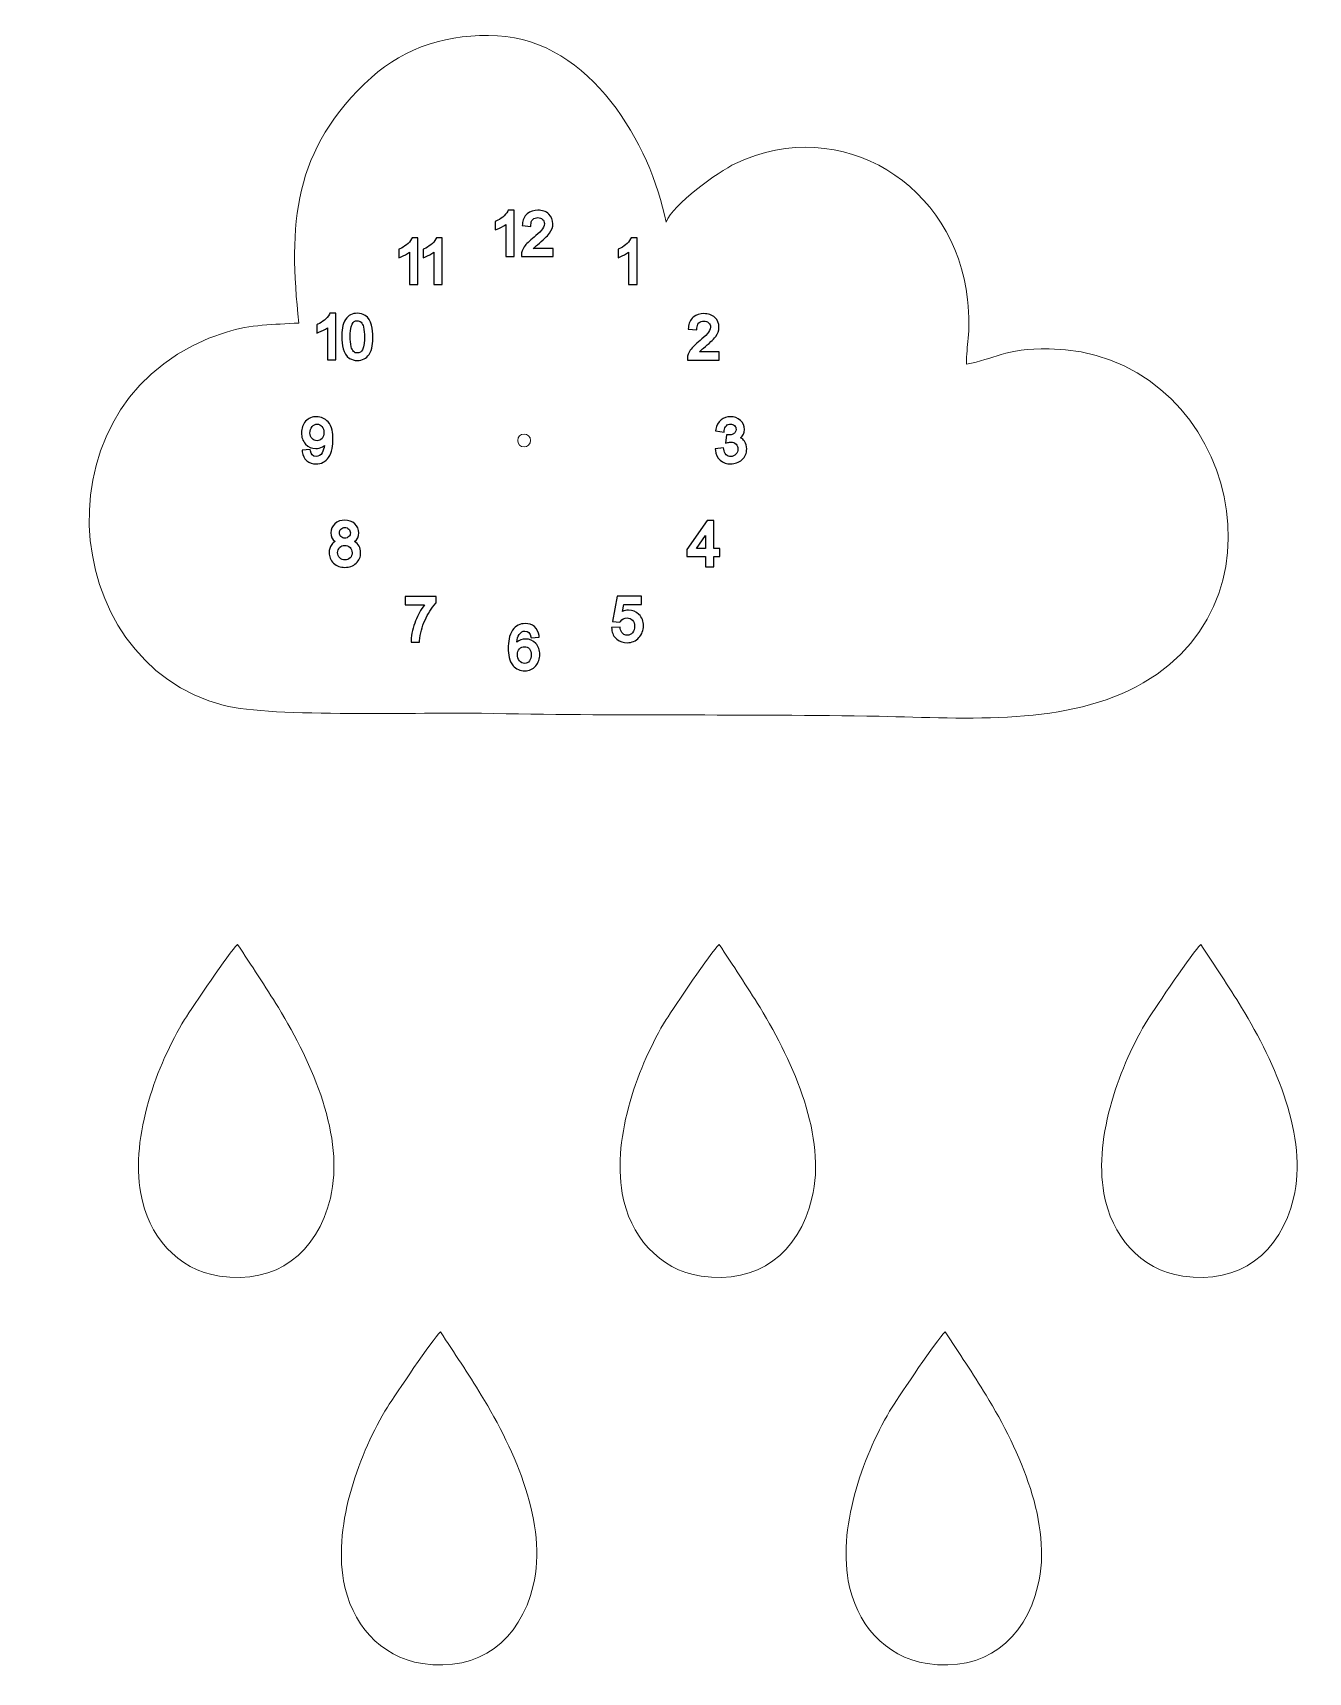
# Model space of a CAD drawing. Header units: inches. Extents: x -16.2 to 15.1, y -20.2 to 20.
import ezdxf

# ---------------------------------------------------------------- set-up
doc = ezdxf.new("R2010")
doc.units = ezdxf.units.IN
doc.header["$MEASUREMENT"] = 0
doc.layers.add('Layer 1', color=7, linetype='Continuous')

msp = doc.modelspace()

# ---------------------------------------------------------------- linework, layer by layer
at = {"layer": 'Layer 1', "color": 140, "lineweight": 18}
for points, knots in [([(-11.499, 3.549), (-10.338, 3.253), (-6.56, 3.387), (-5.19, 3.358), (-1.962, 3.289), (1.302, 3.344), (4.56, 3.284), (6.731, 3.243), (9.181, 3.036), (11.033, 4.103), (14.826, 6.288), (13.086, 12.243), (8.727, 12.295), (7.62, 12.309), (7.378, 12.036), (6.704, 11.918), (6.689, 12.412), (6.817, 12.602), (6.725, 13.501), (6.439, 16.3), (3.639, 18.071), (1.04, 16.839), (0.604, 16.632), (-0.505, 15.828), (-0.667, 15.403), (-1.036, 17.303), (-2.528, 19.869), (-4.801, 19.964), (-5.975, 20.043), (-7.066, 19.691), (-7.889, 18.947), (-9.822, 17.201), (-9.937, 15.326), (-9.666, 12.927), (-10.29, 12.888), (-10.851, 12.893), (-11.445, 12.706), (-16.192, 11.22), (-15.645, 4.604), (-11.499, 3.549)], [0, 0, 0, 0, 0.076923, 0.076923, 0.076923, 0.153846, 0.153846, 0.153846, 0.230769, 0.230769, 0.230769, 0.307692, 0.307692, 0.307692, 0.384615, 0.384615, 0.384615, 0.461538, 0.461538, 0.461538, 0.538462, 0.538462, 0.538462, 0.615385, 0.615385, 0.615385, 0.692308, 0.692308, 0.692308, 0.769231, 0.769231, 0.769231, 0.846154, 0.846154, 0.846154, 0.923077, 0.923077, 0.923077, 1, 1, 1, 1]), ([(-4.147, 10.205), (-4.06, 10.205), (-3.989, 10.134), (-3.989, 10.047), (-3.989, 9.96), (-4.06, 9.89), (-4.147, 9.89), (-4.234, 9.89), (-4.304, 9.96), (-4.304, 10.047), (-4.304, 10.134), (-4.234, 10.205), (-4.147, 10.205)], [0, 0, 0, 0, 0.25, 0.25, 0.25, 0.5, 0.5, 0.5, 0.75, 0.75, 0.75, 1, 1, 1, 1]), ([(-8.897, -8.529), (-8.537, -7.029), (-9.329, -5.241), (-10.17, -3.858), (-10.488, -3.335), (-10.837, -2.82), (-11.171, -2.306), (-11.384, -2.511), (-12.262, -3.831), (-12.473, -4.151), (-13.143, -5.253), (-13.799, -6.994), (-13.546, -8.413), (-13.364, -9.438), (-12.664, -10.282), (-11.613, -10.441), (-10.224, -10.652), (-9.219, -9.871), (-8.897, -8.529)], [0, 0, 0, 0, 0.166667, 0.166667, 0.166667, 0.333333, 0.333333, 0.333333, 0.5, 0.5, 0.5, 0.666667, 0.666667, 0.666667, 0.833333, 0.833333, 0.833333, 1, 1, 1, 1]), ([(2.911, -8.529), (3.271, -7.029), (2.478, -5.241), (1.638, -3.858), (1.32, -3.335), (0.971, -2.82), (0.636, -2.306), (0.424, -2.511), (-0.454, -3.831), (-0.665, -4.151), (-1.335, -5.253), (-1.991, -6.994), (-1.739, -8.413), (-1.556, -9.438), (-0.856, -10.282), (0.195, -10.441), (1.584, -10.652), (2.589, -9.871), (2.911, -8.529)], [0, 0, 0, 0, 0.166667, 0.166667, 0.166667, 0.333333, 0.333333, 0.333333, 0.5, 0.5, 0.5, 0.666667, 0.666667, 0.666667, 0.833333, 0.833333, 0.833333, 1, 1, 1, 1]), ([(14.719, -8.529), (15.078, -7.029), (14.286, -5.241), (13.446, -3.858), (13.128, -3.335), (12.779, -2.82), (12.444, -2.306), (12.232, -2.511), (11.354, -3.831), (11.143, -4.151), (10.472, -5.253), (9.817, -6.994), (10.069, -8.413), (10.252, -9.438), (10.952, -10.282), (12.003, -10.441), (13.392, -10.652), (14.397, -9.871), (14.719, -8.529)], [0, 0, 0, 0, 0.166667, 0.166667, 0.166667, 0.333333, 0.333333, 0.333333, 0.5, 0.5, 0.5, 0.666667, 0.666667, 0.666667, 0.833333, 0.833333, 0.833333, 1, 1, 1, 1]), ([(-3.923, -18.028), (-3.563, -16.529), (-4.355, -14.741), (-5.195, -13.358), (-5.514, -12.834), (-5.862, -12.32), (-6.197, -11.806), (-6.409, -12.01), (-7.288, -13.331), (-7.498, -13.65), (-8.169, -14.752), (-8.824, -16.494), (-8.572, -17.912), (-8.39, -18.937), (-7.689, -19.782), (-6.638, -19.941), (-5.249, -20.152), (-4.245, -19.371), (-3.923, -18.028)], [0, 0, 0, 0, 0.166667, 0.166667, 0.166667, 0.333333, 0.333333, 0.333333, 0.5, 0.5, 0.5, 0.666667, 0.666667, 0.666667, 0.833333, 0.833333, 0.833333, 1, 1, 1, 1]), ([(8.452, -18.028), (8.812, -16.529), (8.02, -14.741), (7.18, -13.358), (6.861, -12.834), (6.513, -12.32), (6.178, -11.806), (5.966, -12.01), (5.087, -13.331), (4.877, -13.65), (4.206, -14.752), (3.551, -16.494), (3.803, -17.912), (3.985, -18.937), (4.686, -19.782), (5.737, -19.941), (7.126, -20.152), (8.13, -19.371), (8.452, -18.028)], [0, 0, 0, 0, 0.166667, 0.166667, 0.166667, 0.333333, 0.333333, 0.333333, 0.5, 0.5, 0.5, 0.666667, 0.666667, 0.666667, 0.833333, 0.833333, 0.833333, 1, 1, 1, 1])]:
    msp.add_open_spline(points, degree=3, knots=knots, dxfattribs=at)
at = {"layer": 'Layer 1', "color": 250}
for points, knots in [([(-4.597, 15.34), (-4.661, 15.294), (-4.733, 15.257), (-4.806, 15.229), (-4.806, 15.229), (-4.858, 15.209), (-4.858, 15.209), (-4.858, 15.209), (-4.858, 15.413), (-4.858, 15.413), (-4.858, 15.413), (-4.836, 15.423), (-4.836, 15.423), (-4.722, 15.478), (-4.607, 15.557), (-4.547, 15.673), (-4.547, 15.673), (-4.537, 15.693), (-4.537, 15.693), (-4.537, 15.693), (-4.392, 15.693), (-4.392, 15.693), (-4.392, 15.693), (-4.392, 14.555), (-4.392, 14.555), (-4.392, 14.555), (-4.597, 14.555), (-4.597, 14.555), (-4.597, 14.555), (-4.597, 15.34), (-4.597, 15.34)], [0, 0, 0, 0, 0.1, 0.1, 0.1, 0.2, 0.2, 0.2, 0.3, 0.3, 0.3, 0.4, 0.4, 0.4, 0.5, 0.5, 0.5, 0.6, 0.6, 0.6, 0.7, 0.7, 0.7, 0.8, 0.8, 0.8, 0.9, 0.9, 0.9, 1, 1, 1, 1]), ([(-3.92, 14.756), (-3.92, 14.756), (-3.437, 14.756), (-3.437, 14.756), (-3.437, 14.756), (-3.437, 14.555), (-3.437, 14.555), (-3.437, 14.555), (-4.213, 14.555), (-4.213, 14.555), (-4.213, 14.555), (-4.213, 14.592), (-4.213, 14.592), (-4.213, 14.666), (-4.185, 14.734), (-4.144, 14.795), (-4.118, 14.834), (-4.084, 14.87), (-4.05, 14.904), (-4.004, 14.949), (-3.954, 14.992), (-3.903, 15.033), (-3.838, 15.085), (-3.776, 15.142), (-3.721, 15.204), (-3.681, 15.248), (-3.648, 15.303), (-3.648, 15.364), (-3.648, 15.406), (-3.662, 15.44), (-3.692, 15.469), (-3.726, 15.499), (-3.766, 15.511), (-3.81, 15.511), (-3.856, 15.511), (-3.897, 15.499), (-3.931, 15.467), (-3.969, 15.434), (-3.979, 15.383), (-3.979, 15.334), (-3.979, 15.334), (-3.979, 15.292), (-3.979, 15.292), (-3.979, 15.292), (-4.191, 15.316), (-4.191, 15.316), (-4.191, 15.316), (-4.188, 15.353), (-4.188, 15.353), (-4.18, 15.451), (-4.146, 15.541), (-4.069, 15.606), (-3.994, 15.669), (-3.904, 15.693), (-3.807, 15.693), (-3.707, 15.693), (-3.61, 15.668), (-3.538, 15.596), (-3.473, 15.532), (-3.44, 15.453), (-3.44, 15.361), (-3.44, 15.278), (-3.472, 15.201), (-3.52, 15.134), (-3.552, 15.088), (-3.594, 15.045), (-3.634, 15.006), (-3.693, 14.95), (-3.756, 14.897), (-3.819, 14.847), (-3.85, 14.822), (-3.888, 14.79), (-3.92, 14.756)], [0, 0, 0, 0, 0.041667, 0.041667, 0.041667, 0.083333, 0.083333, 0.083333, 0.125, 0.125, 0.125, 0.166667, 0.166667, 0.166667, 0.208333, 0.208333, 0.208333, 0.25, 0.25, 0.25, 0.291667, 0.291667, 0.291667, 0.333333, 0.333333, 0.333333, 0.375, 0.375, 0.375, 0.416667, 0.416667, 0.416667, 0.458333, 0.458333, 0.458333, 0.5, 0.5, 0.5, 0.541667, 0.541667, 0.541667, 0.583333, 0.583333, 0.583333, 0.625, 0.625, 0.625, 0.666667, 0.666667, 0.666667, 0.708333, 0.708333, 0.708333, 0.75, 0.75, 0.75, 0.791667, 0.791667, 0.791667, 0.833333, 0.833333, 0.833333, 0.875, 0.875, 0.875, 0.916667, 0.916667, 0.916667, 0.958333, 0.958333, 0.958333, 1, 1, 1, 1]), ([(-6.954, 14.661), (-7.018, 14.614), (-7.09, 14.578), (-7.163, 14.549), (-7.163, 14.549), (-7.215, 14.529), (-7.215, 14.529), (-7.215, 14.529), (-7.215, 14.734), (-7.215, 14.734), (-7.215, 14.734), (-7.193, 14.744), (-7.193, 14.744), (-7.079, 14.799), (-6.964, 14.878), (-6.904, 14.993), (-6.904, 14.993), (-6.894, 15.014), (-6.894, 15.014), (-6.894, 15.014), (-6.749, 15.014), (-6.749, 15.014), (-6.749, 15.014), (-6.749, 13.875), (-6.749, 13.875), (-6.749, 13.875), (-6.954, 13.875), (-6.954, 13.875), (-6.954, 13.875), (-6.954, 14.661), (-6.954, 14.661)], [0, 0, 0, 0, 0.1, 0.1, 0.1, 0.2, 0.2, 0.2, 0.3, 0.3, 0.3, 0.4, 0.4, 0.4, 0.5, 0.5, 0.5, 0.6, 0.6, 0.6, 0.7, 0.7, 0.7, 0.8, 0.8, 0.8, 0.9, 0.9, 0.9, 1, 1, 1, 1]), ([(-6.357, 14.661), (-6.421, 14.614), (-6.494, 14.578), (-6.567, 14.549), (-6.567, 14.549), (-6.618, 14.529), (-6.618, 14.529), (-6.618, 14.529), (-6.618, 14.734), (-6.618, 14.734), (-6.618, 14.734), (-6.597, 14.744), (-6.597, 14.744), (-6.482, 14.799), (-6.367, 14.878), (-6.308, 14.993), (-6.308, 14.993), (-6.297, 15.014), (-6.297, 15.014), (-6.297, 15.014), (-6.152, 15.014), (-6.152, 15.014), (-6.152, 15.014), (-6.152, 13.875), (-6.152, 13.875), (-6.152, 13.875), (-6.357, 13.875), (-6.357, 13.875), (-6.357, 13.875), (-6.357, 14.661), (-6.357, 14.661)], [0, 0, 0, 0, 0.1, 0.1, 0.1, 0.2, 0.2, 0.2, 0.3, 0.3, 0.3, 0.4, 0.4, 0.4, 0.5, 0.5, 0.5, 0.6, 0.6, 0.6, 0.7, 0.7, 0.7, 0.8, 0.8, 0.8, 0.9, 0.9, 0.9, 1, 1, 1, 1]), ([(-1.583, 14.661), (-1.647, 14.614), (-1.72, 14.578), (-1.793, 14.549), (-1.793, 14.549), (-1.844, 14.529), (-1.844, 14.529), (-1.844, 14.529), (-1.844, 14.734), (-1.844, 14.734), (-1.844, 14.734), (-1.823, 14.744), (-1.823, 14.744), (-1.708, 14.799), (-1.593, 14.878), (-1.534, 14.993), (-1.534, 14.993), (-1.523, 15.014), (-1.523, 15.014), (-1.523, 15.014), (-1.378, 15.014), (-1.378, 15.014), (-1.378, 15.014), (-1.378, 13.875), (-1.378, 13.875), (-1.378, 13.875), (-1.583, 13.875), (-1.583, 13.875), (-1.583, 13.875), (-1.583, 14.661), (-1.583, 14.661)], [0, 0, 0, 0, 0.1, 0.1, 0.1, 0.2, 0.2, 0.2, 0.3, 0.3, 0.3, 0.4, 0.4, 0.4, 0.5, 0.5, 0.5, 0.6, 0.6, 0.6, 0.7, 0.7, 0.7, 0.8, 0.8, 0.8, 0.9, 0.9, 0.9, 1, 1, 1, 1]), ([(-8.967, 12.813), (-9.031, 12.766), (-9.103, 12.73), (-9.176, 12.702), (-9.176, 12.702), (-9.227, 12.681), (-9.227, 12.681), (-9.227, 12.681), (-9.227, 12.886), (-9.227, 12.886), (-9.227, 12.886), (-9.206, 12.896), (-9.206, 12.896), (-9.092, 12.951), (-8.976, 13.03), (-8.917, 13.146), (-8.917, 13.146), (-8.907, 13.166), (-8.907, 13.166), (-8.907, 13.166), (-8.761, 13.166), (-8.761, 13.166), (-8.761, 13.166), (-8.761, 12.027), (-8.761, 12.027), (-8.761, 12.027), (-8.967, 12.027), (-8.967, 12.027), (-8.967, 12.027), (-8.967, 12.813), (-8.967, 12.813)], [0, 0, 0, 0, 0.1, 0.1, 0.1, 0.2, 0.2, 0.2, 0.3, 0.3, 0.3, 0.4, 0.4, 0.4, 0.5, 0.5, 0.5, 0.6, 0.6, 0.6, 0.7, 0.7, 0.7, 0.8, 0.8, 0.8, 0.9, 0.9, 0.9, 1, 1, 1, 1]), ([(-8.235, 13.166), (-8.168, 13.166), (-8.102, 13.152), (-8.044, 13.115), (-7.879, 13.009), (-7.853, 12.765), (-7.853, 12.587), (-7.853, 12.448), (-7.869, 12.278), (-7.948, 12.159), (-8.016, 12.058), (-8.114, 12.009), (-8.235, 12.009), (-8.303, 12.009), (-8.369, 12.024), (-8.426, 12.061), (-8.591, 12.166), (-8.617, 12.41), (-8.617, 12.587), (-8.617, 12.726), (-8.601, 12.897), (-8.522, 13.016), (-8.454, 13.117), (-8.357, 13.166), (-8.235, 13.166)], [0, 0, 0, 0, 0.125, 0.125, 0.125, 0.25, 0.25, 0.25, 0.375, 0.375, 0.375, 0.5, 0.5, 0.5, 0.625, 0.625, 0.625, 0.75, 0.75, 0.75, 0.875, 0.875, 0.875, 1, 1, 1, 1]), ([(-8.235, 12.192), (-8.176, 12.192), (-8.138, 12.222), (-8.11, 12.273), (-8.067, 12.355), (-8.062, 12.496), (-8.062, 12.587), (-8.062, 12.665), (-8.065, 12.755), (-8.084, 12.83), (-8.094, 12.872), (-8.112, 12.919), (-8.144, 12.95), (-8.17, 12.974), (-8.201, 12.984), (-8.237, 12.984), (-8.296, 12.984), (-8.334, 12.953), (-8.361, 12.901), (-8.403, 12.818), (-8.409, 12.679), (-8.409, 12.587), (-8.409, 12.51), (-8.406, 12.421), (-8.387, 12.346), (-8.376, 12.304), (-8.358, 12.257), (-8.326, 12.226), (-8.301, 12.202), (-8.27, 12.192), (-8.235, 12.192)], [0, 0, 0, 0, 0.1, 0.1, 0.1, 0.2, 0.2, 0.2, 0.3, 0.3, 0.3, 0.4, 0.4, 0.4, 0.5, 0.5, 0.5, 0.6, 0.6, 0.6, 0.7, 0.7, 0.7, 0.8, 0.8, 0.8, 0.9, 0.9, 0.9, 1, 1, 1, 1]), ([(0.151, 12.22), (0.151, 12.22), (0.634, 12.22), (0.634, 12.22), (0.634, 12.22), (0.634, 12.018), (0.634, 12.018), (0.634, 12.018), (-0.143, 12.018), (-0.143, 12.018), (-0.143, 12.018), (-0.143, 12.056), (-0.143, 12.056), (-0.143, 12.13), (-0.115, 12.198), (-0.074, 12.259), (-0.047, 12.298), (-0.013, 12.334), (0.02, 12.368), (0.067, 12.413), (0.117, 12.456), (0.167, 12.496), (0.232, 12.549), (0.294, 12.606), (0.35, 12.668), (0.39, 12.712), (0.423, 12.767), (0.423, 12.828), (0.423, 12.87), (0.409, 12.904), (0.378, 12.933), (0.345, 12.963), (0.305, 12.975), (0.26, 12.975), (0.214, 12.975), (0.173, 12.962), (0.139, 12.931), (0.102, 12.897), (0.092, 12.846), (0.091, 12.798), (0.091, 12.798), (0.091, 12.756), (0.091, 12.756), (0.091, 12.756), (-0.12, 12.78), (-0.12, 12.78), (-0.12, 12.78), (-0.117, 12.817), (-0.117, 12.817), (-0.109, 12.915), (-0.075, 13.005), (0.002, 13.07), (0.076, 13.133), (0.167, 13.157), (0.263, 13.157), (0.363, 13.157), (0.46, 13.132), (0.533, 13.06), (0.598, 12.996), (0.631, 12.917), (0.631, 12.825), (0.631, 12.742), (0.598, 12.665), (0.551, 12.597), (0.518, 12.551), (0.477, 12.508), (0.436, 12.47), (0.377, 12.414), (0.315, 12.361), (0.251, 12.31), (0.221, 12.286), (0.182, 12.254), (0.151, 12.22)], [0, 0, 0, 0, 0.041667, 0.041667, 0.041667, 0.083333, 0.083333, 0.083333, 0.125, 0.125, 0.125, 0.166667, 0.166667, 0.166667, 0.208333, 0.208333, 0.208333, 0.25, 0.25, 0.25, 0.291667, 0.291667, 0.291667, 0.333333, 0.333333, 0.333333, 0.375, 0.375, 0.375, 0.416667, 0.416667, 0.416667, 0.458333, 0.458333, 0.458333, 0.5, 0.5, 0.5, 0.541667, 0.541667, 0.541667, 0.583333, 0.583333, 0.583333, 0.625, 0.625, 0.625, 0.666667, 0.666667, 0.666667, 0.708333, 0.708333, 0.708333, 0.75, 0.75, 0.75, 0.791667, 0.791667, 0.791667, 0.833333, 0.833333, 0.833333, 0.875, 0.875, 0.875, 0.916667, 0.916667, 0.916667, 0.958333, 0.958333, 0.958333, 1, 1, 1, 1]), ([(-9.044, 9.926), (-9.058, 9.914), (-9.074, 9.903), (-9.09, 9.894), (-9.141, 9.865), (-9.196, 9.851), (-9.254, 9.851), (-9.352, 9.851), (-9.436, 9.887), (-9.503, 9.958), (-9.576, 10.034), (-9.605, 10.13), (-9.605, 10.234), (-9.605, 10.341), (-9.575, 10.439), (-9.502, 10.518), (-9.43, 10.595), (-9.339, 10.63), (-9.234, 10.63), (-9.122, 10.63), (-9.028, 10.585), (-8.952, 10.504), (-8.852, 10.397), (-8.834, 10.219), (-8.834, 10.081), (-8.834, 9.933), (-8.853, 9.755), (-8.939, 9.631), (-9.014, 9.523), (-9.121, 9.473), (-9.251, 9.473), (-9.333, 9.473), (-9.41, 9.495), (-9.474, 9.547), (-9.542, 9.603), (-9.574, 9.684), (-9.585, 9.77), (-9.585, 9.77), (-9.59, 9.809), (-9.59, 9.809), (-9.59, 9.809), (-9.392, 9.825), (-9.392, 9.825), (-9.392, 9.825), (-9.386, 9.791), (-9.386, 9.791), (-9.372, 9.71), (-9.336, 9.655), (-9.248, 9.655), (-9.179, 9.655), (-9.131, 9.687), (-9.097, 9.746), (-9.067, 9.799), (-9.051, 9.862), (-9.044, 9.926)], [0, 0, 0, 0, 0.055556, 0.055556, 0.055556, 0.111111, 0.111111, 0.111111, 0.166667, 0.166667, 0.166667, 0.222222, 0.222222, 0.222222, 0.277778, 0.277778, 0.277778, 0.333333, 0.333333, 0.333333, 0.388889, 0.388889, 0.388889, 0.444444, 0.444444, 0.444444, 0.5, 0.5, 0.5, 0.555556, 0.555556, 0.555556, 0.611111, 0.611111, 0.611111, 0.666667, 0.666667, 0.666667, 0.722222, 0.722222, 0.722222, 0.777778, 0.777778, 0.777778, 0.833333, 0.833333, 0.833333, 0.888889, 0.888889, 0.888889, 0.944444, 0.944444, 0.944444, 1, 1, 1, 1]), ([(1.161, 10.112), (1.199, 10.093), (1.231, 10.065), (1.255, 10.027), (1.292, 9.971), (1.312, 9.909), (1.312, 9.841), (1.312, 9.735), (1.273, 9.645), (1.194, 9.575), (1.115, 9.506), (1.022, 9.473), (0.917, 9.473), (0.821, 9.473), (0.733, 9.5), (0.661, 9.565), (0.59, 9.628), (0.553, 9.71), (0.543, 9.804), (0.543, 9.804), (0.538, 9.841), (0.538, 9.841), (0.538, 9.841), (0.74, 9.869), (0.74, 9.869), (0.74, 9.869), (0.747, 9.833), (0.747, 9.833), (0.756, 9.786), (0.773, 9.732), (0.808, 9.696), (0.838, 9.666), (0.876, 9.655), (0.917, 9.655), (0.967, 9.655), (1.009, 9.673), (1.044, 9.708), (1.08, 9.744), (1.097, 9.787), (1.097, 9.838), (1.097, 9.885), (1.083, 9.925), (1.05, 9.959), (1.017, 9.993), (0.974, 10.006), (0.927, 10.006), (0.9, 10.006), (0.871, 10), (0.845, 9.994), (0.845, 9.994), (0.791, 9.98), (0.791, 9.98), (0.791, 9.98), (0.818, 10.182), (0.818, 10.182), (0.818, 10.182), (0.851, 10.182), (0.851, 10.182), (0.875, 10.182), (0.902, 10.183), (0.927, 10.187), (0.946, 10.19), (0.966, 10.198), (0.984, 10.207), (1.004, 10.218), (1.019, 10.232), (1.032, 10.251), (1.046, 10.271), (1.05, 10.296), (1.05, 10.32), (1.05, 10.357), (1.04, 10.389), (1.011, 10.413), (0.983, 10.437), (0.951, 10.448), (0.914, 10.448), (0.875, 10.448), (0.841, 10.437), (0.813, 10.409), (0.781, 10.378), (0.767, 10.332), (0.761, 10.289), (0.761, 10.289), (0.756, 10.25), (0.756, 10.25), (0.756, 10.25), (0.55, 10.287), (0.55, 10.287), (0.55, 10.287), (0.557, 10.324), (0.557, 10.324), (0.573, 10.413), (0.61, 10.496), (0.682, 10.554), (0.748, 10.607), (0.826, 10.63), (0.911, 10.63), (1.004, 10.63), (1.088, 10.603), (1.157, 10.541), (1.223, 10.481), (1.258, 10.407), (1.258, 10.317), (1.258, 10.229), (1.224, 10.161), (1.161, 10.112)], [0, 0, 0, 0, 0.028571, 0.028571, 0.028571, 0.057143, 0.057143, 0.057143, 0.085714, 0.085714, 0.085714, 0.114286, 0.114286, 0.114286, 0.142857, 0.142857, 0.142857, 0.171429, 0.171429, 0.171429, 0.2, 0.2, 0.2, 0.228571, 0.228571, 0.228571, 0.257143, 0.257143, 0.257143, 0.285714, 0.285714, 0.285714, 0.314286, 0.314286, 0.314286, 0.342857, 0.342857, 0.342857, 0.371429, 0.371429, 0.371429, 0.4, 0.4, 0.4, 0.428571, 0.428571, 0.428571, 0.457143, 0.457143, 0.457143, 0.485714, 0.485714, 0.485714, 0.514286, 0.514286, 0.514286, 0.542857, 0.542857, 0.542857, 0.571429, 0.571429, 0.571429, 0.6, 0.6, 0.6, 0.628571, 0.628571, 0.628571, 0.657143, 0.657143, 0.657143, 0.685714, 0.685714, 0.685714, 0.714286, 0.714286, 0.714286, 0.742857, 0.742857, 0.742857, 0.771429, 0.771429, 0.771429, 0.8, 0.8, 0.8, 0.828571, 0.828571, 0.828571, 0.857143, 0.857143, 0.857143, 0.885714, 0.885714, 0.885714, 0.914286, 0.914286, 0.914286, 0.942857, 0.942857, 0.942857, 0.971429, 0.971429, 0.971429, 1, 1, 1, 1]), ([(-9.223, 10.04), (-9.174, 10.04), (-9.132, 10.055), (-9.101, 10.094), (-9.066, 10.136), (-9.053, 10.186), (-9.053, 10.24), (-9.053, 10.296), (-9.067, 10.348), (-9.102, 10.392), (-9.133, 10.429), (-9.171, 10.448), (-9.22, 10.448), (-9.271, 10.448), (-9.311, 10.426), (-9.343, 10.387), (-9.381, 10.342), (-9.397, 10.289), (-9.397, 10.23), (-9.397, 10.178), (-9.383, 10.13), (-9.346, 10.092), (-9.312, 10.056), (-9.272, 10.04), (-9.223, 10.04)], [0, 0, 0, 0, 0.125, 0.125, 0.125, 0.25, 0.25, 0.25, 0.375, 0.375, 0.375, 0.5, 0.5, 0.5, 0.625, 0.625, 0.625, 0.75, 0.75, 0.75, 0.875, 0.875, 0.875, 1, 1, 1, 1]), ([(-8.304, 7.569), (-8.205, 7.514), (-8.154, 7.421), (-8.154, 7.295), (-8.154, 7.194), (-8.19, 7.108), (-8.263, 7.039), (-8.34, 6.967), (-8.435, 6.937), (-8.54, 6.937), (-8.644, 6.937), (-8.741, 6.967), (-8.817, 7.04), (-8.891, 7.11), (-8.926, 7.198), (-8.926, 7.299), (-8.926, 7.371), (-8.907, 7.438), (-8.864, 7.497), (-8.841, 7.529), (-8.814, 7.554), (-8.782, 7.572), (-8.849, 7.618), (-8.883, 7.689), (-8.883, 7.783), (-8.883, 7.871), (-8.852, 7.946), (-8.788, 8.006), (-8.72, 8.069), (-8.634, 8.094), (-8.543, 8.094), (-8.449, 8.094), (-8.362, 8.068), (-8.294, 8.003), (-8.23, 7.942), (-8.197, 7.868), (-8.197, 7.78), (-8.197, 7.686), (-8.235, 7.616), (-8.304, 7.569)], [0, 0, 0, 0, 0.076923, 0.076923, 0.076923, 0.153846, 0.153846, 0.153846, 0.230769, 0.230769, 0.230769, 0.307692, 0.307692, 0.307692, 0.384615, 0.384615, 0.384615, 0.461538, 0.461538, 0.461538, 0.538462, 0.538462, 0.538462, 0.615385, 0.615385, 0.615385, 0.692308, 0.692308, 0.692308, 0.769231, 0.769231, 0.769231, 0.846154, 0.846154, 0.846154, 0.923077, 0.923077, 0.923077, 1, 1, 1, 1]), ([(0.506, 7.201), (0.506, 7.201), (0.506, 6.949), (0.506, 6.949), (0.506, 6.949), (0.3, 6.949), (0.3, 6.949), (0.3, 6.949), (0.3, 7.201), (0.3, 7.201), (0.3, 7.201), (-0.158, 7.201), (-0.158, 7.201), (-0.158, 7.201), (-0.158, 7.371), (-0.158, 7.371), (-0.158, 7.371), (0.342, 8.083), (0.342, 8.083), (0.342, 8.083), (0.506, 8.083), (0.506, 8.083), (0.506, 8.083), (0.506, 7.397), (0.506, 7.397), (0.506, 7.397), (0.649, 7.397), (0.649, 7.397), (0.649, 7.397), (0.649, 7.201), (0.649, 7.201), (0.649, 7.201), (0.506, 7.201), (0.506, 7.201)], [0, 0, 0, 0, 0.090909, 0.090909, 0.090909, 0.181818, 0.181818, 0.181818, 0.272727, 0.272727, 0.272727, 0.363636, 0.363636, 0.363636, 0.454545, 0.454545, 0.454545, 0.545455, 0.545455, 0.545455, 0.636364, 0.636364, 0.636364, 0.727273, 0.727273, 0.727273, 0.818182, 0.818182, 0.818182, 0.909091, 0.909091, 0.909091, 1, 1, 1, 1]), ([(-8.54, 7.654), (-8.503, 7.654), (-8.47, 7.665), (-8.443, 7.691), (-8.417, 7.715), (-8.406, 7.744), (-8.406, 7.78), (-8.406, 7.817), (-8.418, 7.848), (-8.444, 7.874), (-8.471, 7.9), (-8.503, 7.912), (-8.541, 7.912), (-8.578, 7.912), (-8.611, 7.901), (-8.637, 7.875), (-8.662, 7.85), (-8.674, 7.822), (-8.674, 7.787), (-8.674, 7.75), (-8.665, 7.716), (-8.637, 7.69), (-8.609, 7.665), (-8.577, 7.654), (-8.54, 7.654)], [0, 0, 0, 0, 0.125, 0.125, 0.125, 0.25, 0.25, 0.25, 0.375, 0.375, 0.375, 0.5, 0.5, 0.5, 0.625, 0.625, 0.625, 0.75, 0.75, 0.75, 0.875, 0.875, 0.875, 1, 1, 1, 1]), ([(0.3, 7.397), (0.3, 7.397), (0.3, 7.719), (0.3, 7.719), (0.3, 7.719), (0.078, 7.397), (0.078, 7.397), (0.078, 7.397), (0.3, 7.397), (0.3, 7.397)], [0, 0, 0, 0, 0.333333, 0.333333, 0.333333, 0.666667, 0.666667, 0.666667, 1, 1, 1, 1]), ([(-8.54, 7.119), (-8.491, 7.119), (-8.448, 7.134), (-8.413, 7.168), (-8.377, 7.203), (-8.363, 7.246), (-8.363, 7.295), (-8.363, 7.345), (-8.378, 7.388), (-8.414, 7.423), (-8.45, 7.457), (-8.493, 7.473), (-8.543, 7.473), (-8.592, 7.473), (-8.635, 7.458), (-8.669, 7.422), (-8.702, 7.387), (-8.718, 7.346), (-8.718, 7.298), (-8.718, 7.248), (-8.702, 7.206), (-8.667, 7.17), (-8.632, 7.134), (-8.589, 7.119), (-8.54, 7.119)], [0, 0, 0, 0, 0.125, 0.125, 0.125, 0.25, 0.25, 0.25, 0.375, 0.375, 0.375, 0.5, 0.5, 0.5, 0.625, 0.625, 0.625, 0.75, 0.75, 0.75, 0.875, 0.875, 0.875, 1, 1, 1, 1]), ([(-6.588, 6.018), (-6.588, 6.018), (-7.064, 6.018), (-7.064, 6.018), (-7.064, 6.018), (-7.064, 6.219), (-7.064, 6.219), (-7.064, 6.219), (-6.303, 6.219), (-6.303, 6.219), (-6.303, 6.219), (-6.303, 6.066), (-6.303, 6.066), (-6.303, 6.066), (-6.313, 6.055), (-6.313, 6.055), (-6.423, 5.934), (-6.509, 5.791), (-6.576, 5.642), (-6.649, 5.481), (-6.694, 5.311), (-6.707, 5.134), (-6.707, 5.134), (-6.71, 5.099), (-6.71, 5.099), (-6.71, 5.099), (-6.916, 5.099), (-6.916, 5.099), (-6.916, 5.099), (-6.916, 5.138), (-6.916, 5.138), (-6.912, 5.304), (-6.867, 5.471), (-6.806, 5.625), (-6.751, 5.765), (-6.68, 5.899), (-6.588, 6.018)], [0, 0, 0, 0, 0.083333, 0.083333, 0.083333, 0.166667, 0.166667, 0.166667, 0.25, 0.25, 0.25, 0.333333, 0.333333, 0.333333, 0.416667, 0.416667, 0.416667, 0.5, 0.5, 0.5, 0.583333, 0.583333, 0.583333, 0.666667, 0.666667, 0.666667, 0.75, 0.75, 0.75, 0.833333, 0.833333, 0.833333, 0.916667, 0.916667, 0.916667, 1, 1, 1, 1]), ([(-1.735, 5.855), (-1.689, 5.875), (-1.639, 5.886), (-1.587, 5.886), (-1.488, 5.886), (-1.403, 5.851), (-1.331, 5.782), (-1.253, 5.708), (-1.221, 5.612), (-1.221, 5.506), (-1.221, 5.395), (-1.256, 5.295), (-1.331, 5.213), (-1.407, 5.128), (-1.506, 5.09), (-1.62, 5.09), (-1.713, 5.09), (-1.798, 5.116), (-1.872, 5.173), (-1.951, 5.234), (-1.988, 5.322), (-1.997, 5.42), (-1.997, 5.42), (-2.001, 5.459), (-2.001, 5.459), (-2.001, 5.459), (-1.793, 5.474), (-1.793, 5.474), (-1.793, 5.474), (-1.787, 5.44), (-1.787, 5.44), (-1.779, 5.394), (-1.763, 5.345), (-1.728, 5.312), (-1.697, 5.284), (-1.661, 5.273), (-1.62, 5.273), (-1.566, 5.273), (-1.523, 5.292), (-1.489, 5.334), (-1.451, 5.38), (-1.436, 5.434), (-1.436, 5.493), (-1.436, 5.549), (-1.449, 5.602), (-1.488, 5.642), (-1.525, 5.68), (-1.57, 5.695), (-1.623, 5.695), (-1.692, 5.695), (-1.745, 5.669), (-1.783, 5.611), (-1.783, 5.611), (-1.796, 5.591), (-1.796, 5.591), (-1.796, 5.591), (-1.982, 5.613), (-1.982, 5.613), (-1.982, 5.613), (-1.865, 6.228), (-1.865, 6.228), (-1.865, 6.228), (-1.272, 6.228), (-1.272, 6.228), (-1.272, 6.228), (-1.272, 6.027), (-1.272, 6.027), (-1.272, 6.027), (-1.7, 6.027), (-1.7, 6.027), (-1.7, 6.027), (-1.735, 5.855), (-1.735, 5.855)], [0, 0, 0, 0, 0.041667, 0.041667, 0.041667, 0.083333, 0.083333, 0.083333, 0.125, 0.125, 0.125, 0.166667, 0.166667, 0.166667, 0.208333, 0.208333, 0.208333, 0.25, 0.25, 0.25, 0.291667, 0.291667, 0.291667, 0.333333, 0.333333, 0.333333, 0.375, 0.375, 0.375, 0.416667, 0.416667, 0.416667, 0.458333, 0.458333, 0.458333, 0.5, 0.5, 0.5, 0.541667, 0.541667, 0.541667, 0.583333, 0.583333, 0.583333, 0.625, 0.625, 0.625, 0.666667, 0.666667, 0.666667, 0.708333, 0.708333, 0.708333, 0.75, 0.75, 0.75, 0.791667, 0.791667, 0.791667, 0.833333, 0.833333, 0.833333, 0.875, 0.875, 0.875, 0.916667, 0.916667, 0.916667, 0.958333, 0.958333, 0.958333, 1, 1, 1, 1]), ([(-4.325, 5.106), (-4.267, 5.155), (-4.195, 5.18), (-4.11, 5.18), (-4.012, 5.18), (-3.929, 5.144), (-3.862, 5.073), (-3.79, 4.998), (-3.76, 4.904), (-3.76, 4.801), (-3.76, 4.696), (-3.791, 4.6), (-3.86, 4.52), (-3.93, 4.438), (-4.023, 4.401), (-4.13, 4.401), (-4.243, 4.401), (-4.339, 4.444), (-4.417, 4.525), (-4.517, 4.631), (-4.534, 4.814), (-4.534, 4.952), (-4.534, 5.099), (-4.515, 5.274), (-4.43, 5.399), (-4.356, 5.508), (-4.249, 5.558), (-4.118, 5.558), (-4.035, 5.558), (-3.958, 5.536), (-3.893, 5.483), (-3.824, 5.428), (-3.791, 5.348), (-3.779, 5.262), (-3.779, 5.262), (-3.773, 5.223), (-3.773, 5.223), (-3.773, 5.223), (-3.976, 5.205), (-3.976, 5.205), (-3.976, 5.205), (-3.983, 5.237), (-3.983, 5.237), (-4, 5.318), (-4.037, 5.376), (-4.125, 5.376), (-4.187, 5.376), (-4.231, 5.34), (-4.266, 5.292), (-4.301, 5.243), (-4.318, 5.174), (-4.325, 5.106)], [0, 0, 0, 0, 0.058824, 0.058824, 0.058824, 0.117647, 0.117647, 0.117647, 0.176471, 0.176471, 0.176471, 0.235294, 0.235294, 0.235294, 0.294118, 0.294118, 0.294118, 0.352941, 0.352941, 0.352941, 0.411765, 0.411765, 0.411765, 0.470588, 0.470588, 0.470588, 0.529412, 0.529412, 0.529412, 0.588235, 0.588235, 0.588235, 0.647059, 0.647059, 0.647059, 0.705882, 0.705882, 0.705882, 0.764706, 0.764706, 0.764706, 0.823529, 0.823529, 0.823529, 0.882353, 0.882353, 0.882353, 0.941176, 0.941176, 0.941176, 1, 1, 1, 1]), ([(-4.132, 4.583), (-4.084, 4.583), (-4.047, 4.602), (-4.017, 4.641), (-3.983, 4.685), (-3.969, 4.737), (-3.969, 4.792), (-3.969, 4.846), (-3.982, 4.896), (-4.016, 4.938), (-4.048, 4.976), (-4.088, 4.992), (-4.137, 4.992), (-4.185, 4.992), (-4.224, 4.974), (-4.258, 4.94), (-4.296, 4.901), (-4.309, 4.853), (-4.309, 4.8), (-4.309, 4.742), (-4.294, 4.689), (-4.257, 4.644), (-4.224, 4.604), (-4.184, 4.583), (-4.132, 4.583)], [0, 0, 0, 0, 0.125, 0.125, 0.125, 0.25, 0.25, 0.25, 0.375, 0.375, 0.375, 0.5, 0.5, 0.5, 0.625, 0.625, 0.625, 0.75, 0.75, 0.75, 0.875, 0.875, 0.875, 1, 1, 1, 1])]:
    msp.add_open_spline(points, degree=3, knots=knots, dxfattribs=at)

doc.saveas('drawing.dxf')
